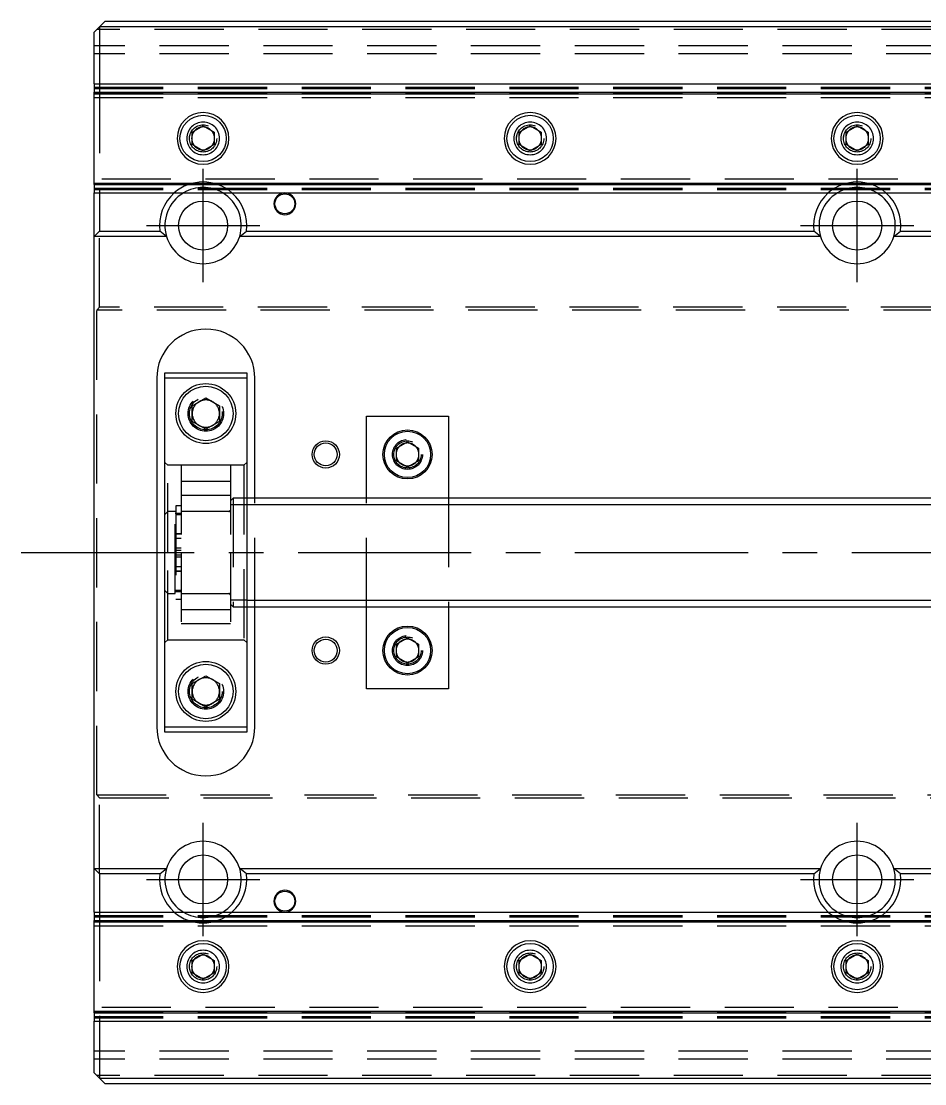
# Model space of a CAD drawing. Extents: x -13 to 881, y -378 to 120.
# Drawn here: x -13.4 to 152.4, y -97.5 to 97.5 of the extents above; entities that cross this region are included whole.
import ezdxf

# ---------------------------------------------------------------- set-up
doc = ezdxf.new("R2010")
doc.units = 0
doc.linetypes.add('CENTER', pattern=[50.8, 31.75, -6.35, 6.35, -6.35])
doc.linetypes.add('DASHED', pattern=[19.05, 12.7, -6.35])
doc.layers.get('0').update_dxf_attribs({"linetype": 'CONTINUOUS'})
doc.layers.add('CENTER', color=1, linetype='CENTER')

msp = doc.modelspace()

# ---------------------------------------------------------------- linework, layer by layer
at = {"color": 7, "linetype": 'CONTINUOUS'}
for p, q in [((2, 97.5), (1, 96.5)), ((2, 97.5), (160, 97.5)), ((1, 96.5), (0, 95.5)), ((1, 96.5), (1, 86)), ((160, 96.5), (1, 96.5)), ((0, 86), (0, 95.5)), ((0, 86), (0, 84.48)), ((0, 86), (160, 86)), ((0, 84.48), (158.73, 84.48)), ((0, 84.2), (0, 84.48)), ((0, 84.2), (158.05, 84.2)), ((0, 67.8), (0, 84.2)), ((18, 77.15), (20, 78.31)), ((20, 78.31), (22, 77.15)), ((78, 77.15), (80, 78.31)), ((80, 78.31), (82, 77.15)), ((138, 77.15), (140, 78.31)), ((140, 78.31), (142, 77.15)), ((18, 74.85), (18, 77.15)), ((22, 77.15), (22, 74.85)), ((78, 74.85), (78, 77.15)), ((82, 77.15), (82, 74.85)), ((138, 74.85), (138, 77.15)), ((142, 77.15), (142, 74.85)), ((20, 73.69), (18, 74.85)), ((22, 74.85), (20, 73.69)), ((80, 73.69), (78, 74.85)), ((82, 74.85), (80, 73.69)), ((140, 73.69), (138, 74.85)), ((142, 74.85), (140, 73.69)), ((0, 67.52), (0, 67.8)), ((0, 67.8), (160, 67.8)), ((0, 67.52), (0, 66)), ((0, 67.52), (160, 67.52)), ((0, 58), (0, 66)), ((0, 66), (160, 66)), ((1, 66), (1, 59)), ((0, 58), (1, 59)), ((1, 59), (12.06, 59)), ((13.29, 58), (12.06, 59)), ((26.71, 58), (27.94, 59)), ((27.94, 59), (132.06, 59)), ((133.29, 58), (132.06, 59)), ((146.71, 58), (147.94, 59)), ((147.94, 59), (160, 59)), ((0, -58), (0, 58)), ((13.29, 58), (0, 58)), ((133.29, 58), (26.71, 58)), ((160, 58), (146.71, 58)), ((11.5, 32), (11.5, -32)), ((13, 32), (13, 33)), ((13, 33), (28, 33)), ((28, 32), (13, 32)), ((13, -32), (13, 32)), ((28, 33), (28, 32)), ((28, 32), (28, -32)), ((29.5, 10), (29.5, 32)), ((18, 26.94), (20.5, 28.39)), ((20.5, 28.39), (23, 26.94)), ((18, 24.06), (18, 26.94)), ((23, 26.94), (23, 24.06)), ((20.5, 22.61), (18, 24.06)), ((23, 24.06), (20.5, 22.61)), ((50, 25), (65, 25)), ((50, 10), (50, 25)), ((65, 25), (65, 10)), ((55.5, 19.15), (57.5, 20.31)), ((57.5, 20.31), (59.5, 19.15)), ((55.5, 16.85), (55.5, 19.15)), ((59.5, 19.15), (59.5, 16.85)), ((57.5, 15.69), (55.5, 16.85)), ((59.5, 16.85), (57.5, 15.69)), ((160, 10), (28, 10)), ((28, -10), (160, -10)), ((29.5, -32), (29.5, -10)), ((50, -25), (50, -10)), ((65, -10), (65, -25)), ((55.5, -16.85), (57.5, -15.69)), ((55.5, -19.15), (55.5, -16.85)), ((57.5, -15.69), (59.5, -16.85)), ((59.5, -16.85), (59.5, -19.15)), ((57.5, -20.31), (55.5, -19.15)), ((59.5, -19.15), (57.5, -20.31)), ((18, -24.06), (20.5, -22.61)), ((20.5, -22.61), (23, -24.06)), ((18, -26.94), (18, -24.06)), ((23, -24.06), (23, -26.94)), ((65, -25), (50, -25)), ((20.5, -28.39), (18, -26.94)), ((23, -26.94), (20.5, -28.39)), ((13, -33), (13, -32)), ((13, -32), (28, -32)), ((28, -33), (13, -33)), ((28, -32), (28, -33)), ((0, -66), (0, -58)), ((0, -58), (13.29, -58)), ((1, -59), (0, -58)), ((12.06, -59), (13.29, -58)), ((26.71, -58), (133.29, -58)), ((27.94, -59), (26.71, -58)), ((132.06, -59), (133.29, -58)), ((146.71, -58), (160, -58)), ((147.94, -59), (146.71, -58)), ((12.06, -59), (1, -59)), ((1, -59), (1, -66)), ((132.06, -59), (27.94, -59)), ((160, -59), (147.94, -59)), ((0, -66), (0, -67.52)), ((0, -66), (160, -66)), ((0, -67.52), (160, -67.52)), ((0, -67.8), (0, -67.52)), ((0, -67.8), (160, -67.8)), ((0, -84.2), (0, -67.8)), ((18, -74.85), (20, -73.69)), ((20, -73.69), (22, -74.85)), ((78, -74.85), (80, -73.69)), ((80, -73.69), (82, -74.85)), ((138, -74.85), (140, -73.69)), ((140, -73.69), (142, -74.85)), ((18, -77.15), (18, -74.85)), ((22, -74.85), (22, -77.15)), ((78, -77.15), (78, -74.85)), ((82, -74.85), (82, -77.15)), ((138, -77.15), (138, -74.85)), ((142, -74.85), (142, -77.15)), ((20, -78.31), (18, -77.15)), ((22, -77.15), (20, -78.31)), ((80, -78.31), (78, -77.15)), ((82, -77.15), (80, -78.31)), ((140, -78.31), (138, -77.15)), ((142, -77.15), (140, -78.31)), ((0, -84.48), (0, -84.2)), ((0, -84.2), (158.05, -84.2)), ((0, -84.48), (0, -86)), ((0, -84.48), (158.73, -84.48)), ((0, -95.5), (0, -86)), ((0, -86), (160, -86)), ((1, -86), (1, -96.5)), ((0, -95.5), (1, -96.5)), ((1, -96.5), (160, -96.5)), ((1, -96.5), (2, -97.5)), ((160, -97.5), (2, -97.5))]:
    msp.add_line(p, q, dxfattribs=at)
at = {"color": 3, "linetype": 'DASHED'}
for p, q in [((176.2, 96), (0.5, 96)), ((520, 93), (0, 93)), ((520, 91.5), (0, 91.5)), ((1, 86), (1, 66)), ((0, 85.4), (520, 85.4)), ((0, 85.15), (160, 85.15)), ((0, 84.42), (166.5, 84.42)), ((0, 83.5), (166.5, 83.5)), ((17.5, 76), (17.53, 76.41)), ((77.5, 76), (77.53, 76.41)), ((137.5, 76), (137.53, 76.41)), ((166.5, 68.5), (0, 68.5)), ((0, 67.58), (166.5, 67.58)), ((0, 66.85), (160, 66.85)), ((0, 66.6), (520, 66.6)), ((1, 45), (1, 59)), ((1, 45), (0.5, 44.5)), ((519, 45), (1, 45)), ((519.5, 44.5), (0.5, 44.5)), ((0.5, -44.5), (0.5, 44.5)), ((23.48, 25.86), (23.5, 25.5)), ((55, 18), (55.01, 18.25)), ((13.5, 16), (13, 16.5)), ((16, 16), (13.5, 16)), ((13.5, 0), (13.5, 16)), ((25, 16), (16, 16)), ((16, 16), (16, 0)), ((27.5, 16), (25, 16)), ((25, 16), (25, 0)), ((28, 16.5), (27.5, 16)), ((27.5, 16), (27.5, -16)), ((25, 13.03), (16, 13.03)), ((25, 10.48), (16, 10.48)), ((25.5, 10), (25, 9.5)), ((28, 10), (25.5, 10)), ((25.5, 10), (25.5, -10)), ((29.5, -10), (29.5, 10)), ((50, -10), (50, 10)), ((65, 10), (65, -10)), ((16, 8.55), (15, 8.55)), ((15, 8.55), (15, -8.55)), ((28, 8.75), (25, 8.75)), ((13.5, 7.5), (13, 7)), ((14.85, 7.5), (13.5, 7.5)), ((14.85, -7.5), (14.85, 7.5)), ((15, 7.15), (14.85, 7.15)), ((16, 7.15), (15, 7.15)), ((16, 6.9), (15, 6.9)), ((24.7, 7.5), (16, 7.5)), ((25, 7.5), (24.7, 7.5)), ((16, 3.4), (15, 3.4)), ((15, 3.4), (16, 3.4)), ((16, 2.55), (15, 2.55)), ((13.5, -16), (13.5, 0)), ((15, 0.85), (16, 0.85)), ((15, 0.43), (16, 0.43)), ((16, 0), (16, -16)), ((25, 0), (25, -16)), ((15, -0.42), (16, -0.42)), ((16, -0.85), (15, -0.85)), ((15, -2.55), (16, -2.55)), ((15, -3.4), (16, -3.4)), ((16, -3.4), (15, -3.4)), ((13, -7), (13.5, -7.5)), ((13.5, -7.5), (14.85, -7.5)), ((14.85, -7.15), (15, -7.15)), ((15, -6.9), (16, -6.9)), ((15, -7.15), (16, -7.15)), ((16, -7.5), (24.7, -7.5)), ((24.7, -7.5), (25, -7.5)), ((15, -8.55), (16, -8.55)), ((28, -8.75), (25, -8.75)), ((25, -9.5), (25.5, -10)), ((16, -10.47), (25, -10.47)), ((25.5, -10), (28, -10)), ((16, -13.02), (25, -13.02)), ((13, -16.5), (13.5, -16)), ((13.5, -16), (16, -16)), ((16, -16), (25, -16)), ((25, -16), (27.5, -16)), ((27.5, -16), (28, -16.5)), ((55, -18), (55.02, -17.7)), ((17.5, -25.5), (17.52, -25.15)), ((0.5, -44.5), (1, -45)), ((0.5, -44.5), (519.5, -44.5)), ((1, -59), (1, -45)), ((1, -45), (519, -45)), ((1, -66), (1, -86)), ((0, -66.6), (520, -66.6)), ((0, -66.85), (160, -66.85)), ((0, -67.58), (166.5, -67.58)), ((0, -68.5), (166.5, -68.5)), ((17.5, -76), (17.53, -75.59)), ((77.5, -76), (77.53, -75.59)), ((137.5, -76), (137.53, -75.59)), ((166.5, -83.5), (0, -83.5)), ((0, -84.42), (166.5, -84.42)), ((0, -85.15), (160, -85.15)), ((0, -85.4), (520, -85.4)), ((520, -91.5), (0, -91.5)), ((520, -93), (0, -93)), ((176.2, -96), (0.5, -96))]:
    msp.add_line(p, q, dxfattribs=at)
at = {"color": 3, "linetype": 'CONTINUOUS'}
for p, q in [((160, 8.75), (28, 8.75)), ((28, -8.75), (160, -8.75))]:
    msp.add_line(p, q, dxfattribs=at)
at = {"color": 7, "linetype": 'CONTINUOUS'}
for centre, radius in [((20, 76), 4.25), ((80, 76), 4.25), ((140, 76), 4.25), ((20, 60), 4.5), ((140, 60), 4.5), ((20.5, 25.5), 5.5), ((20.5, 25.5), 5), ((57.5, 18), 4.5), ((57.5, 18), 4.25), ((42.5, 18), 2.1), ((57.5, -18), 4.5), ((57.5, -18), 4.25), ((42.5, -18), 2.1), ((20.5, -25.5), 5.5), ((20.5, -25.5), 5), ((20, -60), 4.5), ((140, -60), 4.5), ((20, -76), 4.25), ((80, -76), 4.25), ((140, -76), 4.25)]:
    msp.add_circle(centre, radius, dxfattribs=at)
at = {"color": 3, "linetype": 'DASHED'}
for centre, radius in [((20, 76), 2.5), ((80, 76), 2.5), ((140, 76), 2.5), ((20.5, 25.5), 3.25), ((20.5, 25.5), 3), ((57.5, 18), 2.75), ((57.5, 18), 2.5), ((57.5, -18), 2.75), ((57.5, -18), 2.5), ((20.5, -25.5), 3.25), ((20.5, -25.5), 3), ((20, -76), 2.5), ((80, -76), 2.5), ((140, -76), 2.5)]:
    msp.add_circle(centre, radius, dxfattribs=at)
at = {"color": 3, "linetype": 'CONTINUOUS'}
for centre, radius in [((35, 64), 1.83), ((42.5, 18), 2.5), ((42.5, -18), 2.5), ((35, -64), 1.83)]:
    msp.add_circle(centre, radius, dxfattribs=at)
at = {"color": 7, "linetype": 'CONTINUOUS'}
for centre, radius, start, end in [((20, 76), 4.75, 0, 180), ((80, 76), 4.75, 0, 180), ((140, 76), 4.75, 0, 180), ((20, 76), 4.75, 180, 0), ((80, 76), 4.75, 180, 0), ((140, 76), 4.75, 180, 0), ((20, 60), 8, 131.4096, 187.1808), ((20, 60), 7, 121.0027, 196.6015), ((20, 60), 7, 343.3985, 58.9973), ((20, 60), 8, 352.8192, 48.5904), ((35, 64), 2, 180, 90), ((35, 64), 2, 90, 180), ((140, 60), 8, 131.4096, 187.1808), ((140, 60), 7, 121.0027, 196.6015), ((140, 60), 7, 343.3985, 58.9973), ((140, 60), 8, 352.8192, 48.5904), ((20, 60), 7, 196.6015, 343.3985), ((140, 60), 7, 196.6015, 343.3985), ((20.5, 32), 9, 0, 180), ((20.5, -32), 9, 180, 0), ((20, -60), 7, 16.6015, 163.3985), ((140, -60), 7, 16.6015, 163.3985), ((20, -60), 7, 163.3985, 238.9973), ((20, -60), 7, 301.0027, 16.6015), ((140, -60), 7, 163.3985, 238.9973), ((140, -60), 7, 301.0027, 16.6015), ((20, -60), 8, 172.8192, 228.5904), ((20, -60), 8, 311.4096, 7.1808), ((140, -60), 8, 172.8192, 228.5904), ((140, -60), 8, 311.4096, 7.1808), ((35, -64), 2, 270, 180), ((35, -64), 2, 180, 270), ((20, -76), 4.75, 0, 180), ((80, -76), 4.75, 0, 180), ((140, -76), 4.75, 0, 180), ((20, -76), 4.75, 180, 0), ((80, -76), 4.75, 180, 0), ((140, -76), 4.75, 180, 0)]:
    msp.add_arc(centre, radius, start, end, dxfattribs=at)
at = {"color": 3, "linetype": 'DASHED'}
for centre, radius, start, end in [((20, 76), 3, 0, 180), ((20, 76), 2.1, 102.2472, 137.7528), ((20, 76), 2.1, 77.7528, 102.2472), ((20, 76), 2.1, 42.2472, 77.7528), ((80, 76), 3, 0, 180), ((80, 76), 2.1, 102.2472, 137.7528), ((80, 76), 2.1, 77.7528, 102.2472), ((80, 76), 2.1, 42.2472, 77.7528), ((140, 76), 3, 0, 180), ((140, 76), 2.1, 102.2472, 137.7528), ((140, 76), 2.1, 77.7528, 102.2472), ((140, 76), 2.1, 42.2472, 77.7528), ((20, 76), 2.1, 162.2472, 180), ((20, 76), 2.1, 137.7528, 162.2472), ((20, 76), 2.1, 17.7528, 42.2472), ((20, 76), 2.1, 342.2472, 17.7528), ((80, 76), 2.1, 162.2472, 180), ((80, 76), 2.1, 137.7528, 162.2472), ((80, 76), 2.1, 17.7528, 42.2472), ((80, 76), 2.1, 342.2472, 17.7528), ((140, 76), 2.1, 162.2472, 180), ((140, 76), 2.1, 137.7528, 162.2472), ((140, 76), 2.1, 17.7528, 42.2472), ((140, 76), 2.1, 342.2472, 17.7528), ((20, 76), 3, 180, 0), ((20, 76), 2.1, 180, 197.7528), ((20, 76), 2.1, 197.7528, 222.2472), ((20, 76), 2.1, 222.2472, 257.7528), ((20, 76), 2.1, 282.2472, 317.7528), ((20, 76), 2.1, 317.7528, 342.2472), ((80, 76), 3, 180, 0), ((80, 76), 2.1, 180, 197.7528), ((80, 76), 2.1, 197.7528, 222.2472), ((80, 76), 2.1, 222.2472, 257.7528), ((80, 76), 2.1, 282.2472, 317.7528), ((80, 76), 2.1, 317.7528, 342.2472), ((140, 76), 3, 180, 0), ((140, 76), 2.1, 180, 197.7528), ((140, 76), 2.1, 197.7528, 222.2472), ((140, 76), 2.1, 222.2472, 257.7528), ((140, 76), 2.1, 282.2472, 317.7528), ((140, 76), 2.1, 317.7528, 342.2472), ((20, 76), 2.1, 257.7528, 282.2472), ((80, 76), 2.1, 257.7528, 282.2472), ((140, 76), 2.1, 257.7528, 282.2472), ((20, 60), 8, 48.5904, 131.4096), ((20, 60), 7, 58.9973, 121.0027), ((140, 60), 8, 48.5904, 131.4096), ((140, 60), 7, 58.9973, 121.0027), ((20.5, 25.5), 2.5, 120, 180), ((20.5, 25.5), 2.5, 60, 120), ((20.5, 25.5), 2.5, 0, 60), ((20.5, 25.5), 2.5, 180, 240), ((20.5, 25.5), 2.5, 300, 0), ((20.5, 25.5), 2.5, 240, 300), ((57.5, 18), 2.1, 102.2472, 137.7528), ((57.5, 18), 2.1, 77.7528, 102.2472), ((57.5, 18), 2.1, 42.2472, 77.7528), ((57.5, 18), 2.1, 162.2472, 180), ((57.5, 18), 2.1, 180, 197.7528), ((57.5, 18), 2.1, 137.7528, 162.2472), ((57.5, 18), 2.1, 17.7528, 42.2472), ((57.5, 18), 2.1, 342.2472, 17.7528), ((57.5, 18), 2.1, 197.7528, 222.2472), ((57.5, 18), 2.1, 222.2472, 257.7528), ((57.5, 18), 2.1, 257.7528, 282.2472), ((57.5, 18), 2.1, 282.2472, 317.7528), ((57.5, 18), 2.1, 317.7528, 342.2472), ((24.7, 7.8), 0.3, 270, 360), ((24.7, -7.8), 0.3, 0, 90), ((57.5, -18), 2.1, 162.2472, 180), ((57.5, -18), 2.1, 137.7528, 162.2472), ((57.5, -18), 2.1, 102.2472, 137.7528), ((57.5, -18), 2.1, 77.7528, 102.2472), ((57.5, -18), 2.1, 42.2472, 77.7528), ((57.5, -18), 2.1, 17.7528, 42.2472), ((57.5, -18), 2.1, 342.2472, 17.7528), ((57.5, -18), 2.1, 180, 197.7528), ((57.5, -18), 2.1, 197.7528, 222.2472), ((57.5, -18), 2.1, 222.2472, 257.7528), ((57.5, -18), 2.1, 282.2472, 317.7528), ((57.5, -18), 2.1, 317.7528, 342.2472), ((57.5, -18), 2.1, 257.7528, 282.2472), ((20.5, -25.5), 2.5, 120, 180), ((20.5, -25.5), 2.5, 60, 120), ((20.5, -25.5), 2.5, 0, 60), ((20.5, -25.5), 2.5, 180, 240), ((20.5, -25.5), 2.5, 300, 0), ((20.5, -25.5), 2.5, 240, 300), ((20, -60), 8, 228.5904, 311.4096), ((20, -60), 7, 238.9973, 301.0027), ((140, -60), 8, 228.5904, 311.4096), ((140, -60), 7, 238.9973, 301.0027), ((20, -76), 3, 0, 180), ((20, -76), 2.1, 102.2472, 137.7528), ((20, -76), 2.1, 77.7528, 102.2472), ((20, -76), 2.1, 42.2472, 77.7528), ((80, -76), 3, 0, 180), ((80, -76), 2.1, 102.2472, 137.7528), ((80, -76), 2.1, 77.7528, 102.2472), ((80, -76), 2.1, 42.2472, 77.7528), ((140, -76), 3, 0, 180), ((140, -76), 2.1, 102.2472, 137.7528), ((140, -76), 2.1, 77.7528, 102.2472), ((140, -76), 2.1, 42.2472, 77.7528), ((20, -76), 3, 180, 0), ((20, -76), 2.1, 162.2472, 180), ((20, -76), 2.1, 180, 197.7528), ((20, -76), 2.1, 137.7528, 162.2472), ((20, -76), 2.1, 17.7528, 42.2472), ((20, -76), 2.1, 342.2472, 17.7528), ((80, -76), 3, 180, 0), ((80, -76), 2.1, 162.2472, 180), ((80, -76), 2.1, 180, 197.7528), ((80, -76), 2.1, 137.7528, 162.2472), ((80, -76), 2.1, 17.7528, 42.2472), ((80, -76), 2.1, 342.2472, 17.7528), ((140, -76), 3, 180, 0), ((140, -76), 2.1, 162.2472, 180), ((140, -76), 2.1, 180, 197.7528), ((140, -76), 2.1, 137.7528, 162.2472), ((140, -76), 2.1, 17.7528, 42.2472), ((140, -76), 2.1, 342.2472, 17.7528), ((20, -76), 2.1, 197.7528, 222.2472), ((20, -76), 2.1, 222.2472, 257.7528), ((20, -76), 2.1, 282.2472, 317.7528), ((20, -76), 2.1, 317.7528, 342.2472), ((80, -76), 2.1, 197.7528, 222.2472), ((80, -76), 2.1, 222.2472, 257.7528), ((80, -76), 2.1, 282.2472, 317.7528), ((80, -76), 2.1, 317.7528, 342.2472), ((140, -76), 2.1, 197.7528, 222.2472), ((140, -76), 2.1, 222.2472, 257.7528), ((140, -76), 2.1, 282.2472, 317.7528), ((140, -76), 2.1, 317.7528, 342.2472), ((20, -76), 2.1, 257.7528, 282.2472), ((80, -76), 2.1, 257.7528, 282.2472), ((140, -76), 2.1, 257.7528, 282.2472)]:
    msp.add_arc(centre, radius, start, end, dxfattribs=at)
at = {"layer": 'CENTER', "color": 1, "linetype": 'CENTER'}
for p, q in [((20, 49.6), (20, 70.4)), ((140, 49.6), (140, 70.4)), ((9.6, 60), (30.4, 60)), ((129.6, 60), (150.4, 60)), ((-13.37, 0), (594.25, 0)), ((20, -70.4), (20, -49.6)), ((140, -70.4), (140, -49.6)), ((9.6, -60), (30.4, -60)), ((129.6, -60), (150.4, -60))]:
    msp.add_line(p, q, dxfattribs=at)

doc.saveas('drawing.dxf')
